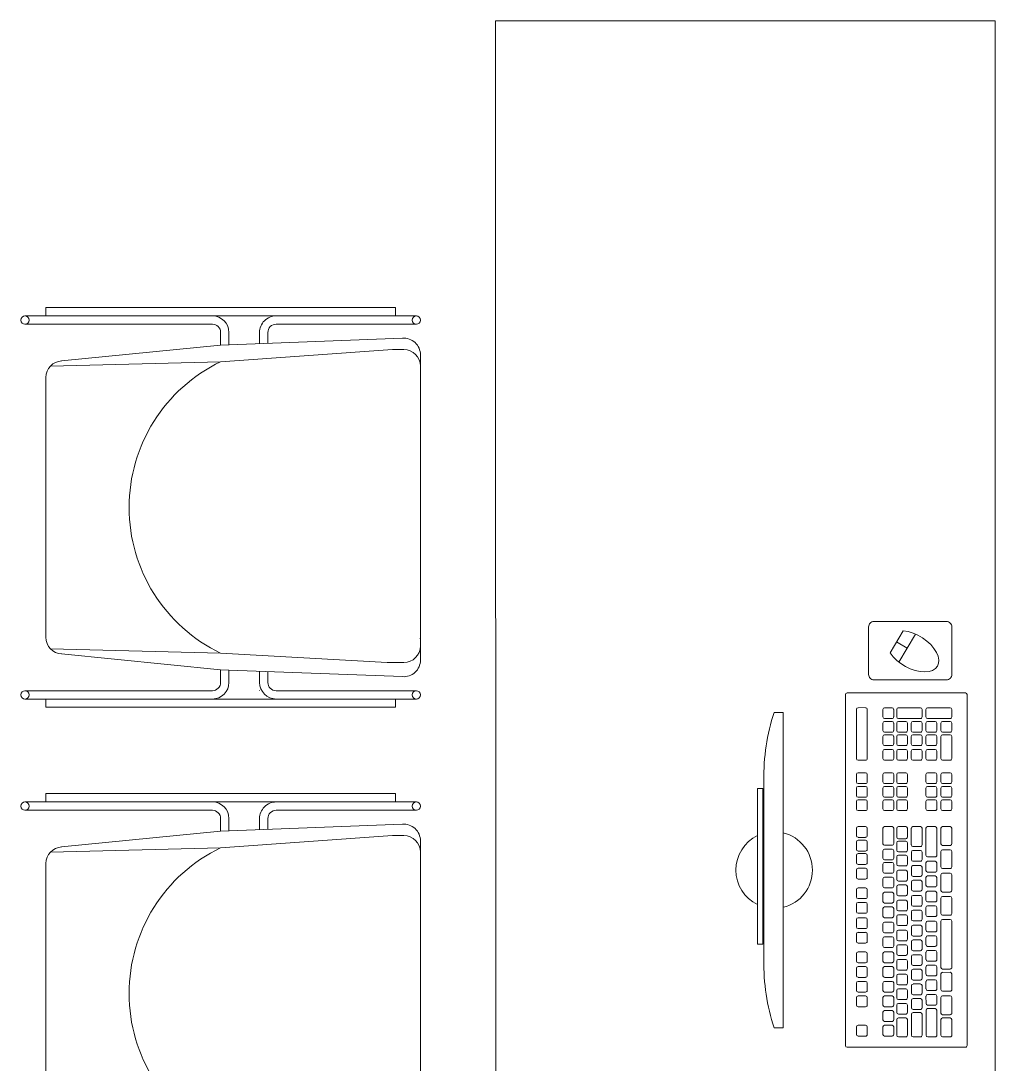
# Model space of a CAD drawing. Header units: metres. Extents: x 319894 to 3389272, y 120 to 6136017.
# Drawn here: x 321320.592 to 321321.762, y 3068027.5 to 3068028.753 of the extents above; entities that cross this region are included whole.
import ezdxf

# ---------------------------------------------------------------- set-up
doc = ezdxf.new("R2010")
doc.units = ezdxf.units.M
doc.header["$MEASUREMENT"] = 0
doc.layers.add('Fixtures', color=31, linetype='Continuous', lineweight=20)

# ---------------------------------------------------------------- blocks, each defined once
blk = doc.blocks.new('MC-17')
for p, q in [((-0.228, 0.5861), (-0.228, 0.593)), ((-0.218, 0.5861), (-0.218, 0.593)), ((-0.173, 0.5978), (-0.1812, 0.5978)), ((-0.173, 0.5978), (-0.1552, 0.5978)), ((-0.1642, 0.5978), (0.1716, 0.5978)), ((-0.1552, 0.5978), (-0.1552, 0.597)), ((0.177, 0.5978), (0.1664, 0.5978)), ((0.177, 0.5978), (0.1853, 0.5978)), ((0.222, 0.5858), (0.222, 0.5931)), ((0.232, 0.5858), (0.232, 0.5931)), ((-0.228, 0.5861), (-0.228, 0.5864)), ((-0.228, 0.5678), (-0.228, 0.5864)), ((-0.228, 0.4245), (-0.228, 0.5861)), ((-0.218, 0.5861), (-0.218, 0.5864)), ((-0.218, 0.4245), (-0.218, 0.5864)), ((-0.218, 0.5864), (-0.218, 0.4245)), ((-0.1842, 0.568), (-0.1842, 0.5778)), ((0.1916, 0.5644), (0.1916, 0.5778)), ((0.222, 0.4245), (0.222, 0.5858)), ((0.232, 0.4245), (0.232, 0.5858)), ((-0.238, 0.5678), (-0.228, 0.5678)), ((-0.238, 0.5678), (-0.228, 0.5678)), ((-0.238, 0.5678), (-0.228, 0.5678)), ((-0.238, 0.5678), (-0.228, 0.5678)), ((-0.238, 0.5678), (-0.228, 0.5678)), ((-0.238, 0.1478), (-0.238, 0.5678)), ((-0.238, 0.5678), (-0.238, 0.1478)), ((-0.228, 0.5678), (-0.228, 0.5378)), ((-0.1933, 0.3678), (-0.2011, 0.5761)), ((-0.1842, 0.568), (-0.1842, 0.5577)), ((0.1916, 0.5644), (0.177, 0.3578)), ((0.197, 0.3578), (0.2052, 0.5761)), ((0.232, 0.5678), (0.242, 0.5678)), ((0.242, 0.1478), (0.242, 0.5678)), ((-0.1842, 0.5577), (-0.173, 0.3578)), ((0.232, 0.3451), (0.232, 0.4421)), ((-0.228, 0.3478), (-0.228, 0.4245)), ((-0.1951, 0.4145), (-0.208, 0.4145)), ((0.1992, 0.4145), (0.212, 0.4145)), ((-0.2178, 0.4045), (-0.218, 0.4045)), ((-0.1947, 0.4045), (-0.208, 0.4045)), ((0.1988, 0.4045), (0.212, 0.4045)), ((0.232, 0.3678), (0.232, 0.4045)), ((-0.1933, 0.3678), (-0.208, 0.3678)), ((-0.1933, 0.3678), (-0.193, 0.3578)), ((0.212, 0.3678), (0.1974, 0.3678)), ((0.232, 0.3678), (0.232, 0.3451)), ((0.232, 0.3578), (0.232, 0.3678)), ((-0.208, 0.3578), (-0.193, 0.3578)), ((-0.208, 0.3578), (-0.193, 0.3578)), ((-0.1739, 0.1668), (-0.193, 0.3578)), ((-0.173, 0.3578), (-0.173, 0.3578)), ((-0.1677, 0.1533), (-0.173, 0.3578)), ((0.177, 0.3578), (0.1718, 0.1533)), ((0.178, 0.1668), (0.197, 0.3578)), ((0.212, 0.3578), (0.197, 0.3578)), ((0.197, 0.3578), (0.212, 0.3578)), ((0.232, 0.3578), (0.232, 0.3363)), ((-0.228, 0.3478), (-0.228, 0.1301)), ((-0.218, 0.3478), (-0.218, 0.1301)), ((-0.218, 0.1295), (-0.218, 0.3478)), ((0.222, 0.3478), (0.222, 0.3308)), ((0.222, 0.1478), (0.222, 0.3478)), ((0.232, 0.1304), (0.232, 0.3478)), ((0.222, 0.3308), (0.222, 0.1478)), ((0.232, 0.3363), (0.232, 0.1226)), ((-0.228, 0.1478), (-0.228, 0.1778)), ((-0.1739, 0.1668), (-0.1739, 0.1668)), ((-0.238, 0.1478), (-0.228, 0.1478)), ((-0.238, 0.1478), (-0.228, 0.1478)), ((-0.238, 0.1478), (-0.228, 0.1478)), ((-0.238, 0.1478), (-0.228, 0.1478)), ((-0.238, 0.1478), (-0.228, 0.1478)), ((-0.228, 0.1478), (-0.228, 0.1301)), ((-0.1539, 0.1478), (0.158, 0.1478)), ((0.222, 0.1478), (0.222, 0.1304)), ((0.232, 0.1478), (0.242, 0.1478)), ((-0.228, 0.1311), (-0.228, 0.1227)), ((-0.228, 0.1311), (-0.228, 0.1301)), ((-0.218, 0.1301), (-0.218, 0.1332)), ((-0.218, 0.1295), (-0.218, 0.1267)), ((-0.218, 0.1267), (-0.218, 0.1227)), ((0.222, 0.1304), (0.222, 0.1226)), ((0.232, 0.1304), (0.232, 0.1226))]:
    blk.add_line(p, q)
for centre in [(-0.223, 0.5928), (0.227, 0.5928), (-0.223, 0.1228), (0.227, 0.1228)]:
    blk.add_circle(centre, 0.005)
for centre, radius, start, end in [((-0.1812, 0.5778), 0.02, 90, 184.7637), ((-0.1642, 0.5778), 0.02, 90, 180), ((0.1716, 0.5778), 0.02, 0, 90), ((0.1853, 0.5778), 0.02, 355.2364, 90), ((-0.208, 0.4245), 0.02, 180, 270), ((-0.208, 0.4245), 0.01, 180, 270), ((0.212, 0.4245), 0.01, 270, 0), ((0.212, 0.4245), 0.02, 270, 0), ((-0.208, 0.3478), 0.02, 90, 180), ((0.212, 0.3478), 0.02, 0, 90), ((-0.208, 0.3478), 0.01, 90, 180), ((-0.208, 0.3478), 0.01, 90, 180), ((0.002, 0.442), 0.1942, 205.6954, 334.3046), ((0.212, 0.3478), 0.01, 0, 90), ((-0.1539, 0.1678), 0.02, 182.7263, 270), ((0.158, 0.1678), 0.02, 270, 357.2737)]:
    blk.add_arc(centre, radius, start, end)
blk = doc.blocks.new('new block$1$O-26')
at = {"color": 0}
for p, q in [((-0.0788, 0), (0.0633, 0)), ((-0.0808, -0.4234), (-0.0808, -0.002)), ((-0.0605, -0.0124), (-0.0515, -0.0124)), ((-0.0425, -0.0124), (-0.0335, -0.0124)), ((-0.0248, -0.0124), (-0.0159, -0.0124)), ((-0.0072, -0.0124), (0.0017, -0.0124)), ((0.0653, -0.4234), (0.0653, -0.002)), ((-0.0625, -0.0331), (-0.0625, -0.0144)), ((-0.0495, -0.0144), (-0.0495, -0.0331)), ((-0.0445, -0.0444), (-0.0445, -0.0144)), ((-0.0315, -0.0444), (-0.0315, -0.0144)), ((-0.0268, -0.0395), (-0.0268, -0.0144)), ((-0.0139, -0.0144), (-0.0139, -0.0395)), ((-0.0092, -0.0331), (-0.0092, -0.0144)), ((0.0037, -0.0144), (0.0037, -0.0331)), ((0.0073, -0.0243), (0.0073, -0.0153)), ((0.0183, -0.0133), (0.0093, -0.0133)), ((0.0203, -0.0153), (0.0203, -0.0243)), ((0.0391, -0.0243), (0.0391, -0.0153)), ((0.0411, -0.0133), (0.05, -0.0133)), ((0.052, -0.0153), (0.052, -0.0243)), ((0.1401, -0.0232), (0.1401, -0.4021)), ((0.1509, -0.0232), (0.1401, -0.0232)), ((-0.0515, -0.0351), (-0.0605, -0.0351)), ((0.0017, -0.0351), (-0.0072, -0.0351)), ((0.0073, -0.0419), (0.0073, -0.0329)), ((0.0183, -0.0263), (0.0093, -0.0263)), ((0.0093, -0.0309), (0.0183, -0.0309)), ((0.0203, -0.0329), (0.0203, -0.0419)), ((0.05, -0.0263), (0.0411, -0.0263)), ((-0.0625, -0.0597), (-0.0625, -0.041)), ((-0.0605, -0.039), (-0.0515, -0.039)), ((-0.0495, -0.041), (-0.0495, -0.0597)), ((-0.0335, -0.0464), (-0.0425, -0.0464)), ((-0.0268, -0.0563), (-0.0268, -0.0473)), ((-0.0159, -0.0415), (-0.0248, -0.0415)), ((-0.0248, -0.0453), (-0.0159, -0.0453)), ((-0.0139, -0.0473), (-0.0139, -0.0563)), ((-0.0092, -0.0506), (-0.0092, -0.0417)), ((-0.0072, -0.0397), (0.0017, -0.0397)), ((0.0037, -0.0417), (0.0037, -0.0506)), ((0.0183, -0.0439), (0.0093, -0.0439)), ((0.0093, -0.0486), (0.0183, -0.0486)), ((0.0411, -0.0486), (0.05, -0.0486)), ((-0.0515, -0.0617), (-0.0605, -0.0617)), ((-0.0445, -0.0614), (-0.0445, -0.0525)), ((-0.0425, -0.0505), (-0.0335, -0.0505)), ((-0.0315, -0.0525), (-0.0315, -0.0614)), ((-0.0159, -0.0583), (-0.0248, -0.0583)), ((-0.0092, -0.0682), (-0.0092, -0.0592)), ((0.0017, -0.0526), (-0.0072, -0.0526)), ((-0.0072, -0.0572), (0.0017, -0.0572)), ((0.0037, -0.0592), (0.0037, -0.0682)), ((0.0073, -0.0596), (0.0073, -0.0506)), ((0.0183, -0.0616), (0.0093, -0.0616)), ((0.0203, -0.0506), (0.0203, -0.0596)), ((0.0391, -0.0596), (0.0391, -0.0506)), ((0.05, -0.0616), (0.0411, -0.0616)), ((0.052, -0.0506), (0.052, -0.0596)), ((-0.0625, -0.088), (-0.0625, -0.0692)), ((-0.0605, -0.0672), (-0.0515, -0.0672)), ((-0.0495, -0.0692), (-0.0495, -0.088)), ((-0.0445, -0.079), (-0.0445, -0.07)), ((-0.0335, -0.0634), (-0.0425, -0.0634)), ((-0.0425, -0.068), (-0.0335, -0.068)), ((-0.0315, -0.07), (-0.0315, -0.079)), ((-0.0268, -0.0739), (-0.0268, -0.0649)), ((-0.0248, -0.0629), (-0.0159, -0.0629)), ((-0.0139, -0.0649), (-0.0139, -0.0739)), ((0.0017, -0.0702), (-0.0072, -0.0702)), ((-0.0072, -0.0749), (0.0017, -0.0749)), ((0.0073, -0.0771), (0.0073, -0.0682)), ((0.0093, -0.0662), (0.0183, -0.0662)), ((0.0203, -0.0682), (0.0203, -0.0771)), ((0.0391, -0.0771), (0.0391, -0.0682)), ((0.0411, -0.0662), (0.05, -0.0662)), ((0.052, -0.0682), (0.052, -0.0771)), ((-0.0335, -0.081), (-0.0425, -0.081)), ((-0.0425, -0.0857), (-0.0335, -0.0857)), ((-0.0268, -0.0916), (-0.0268, -0.0826)), ((-0.0159, -0.0759), (-0.0248, -0.0759)), ((-0.0248, -0.0806), (-0.0159, -0.0806)), ((-0.0139, -0.0826), (-0.0139, -0.0916)), ((-0.0092, -0.0859), (-0.0092, -0.0769)), ((0.0037, -0.0769), (0.0037, -0.0859)), ((0.0073, -0.0948), (0.0073, -0.0859)), ((0.0183, -0.0791), (0.0093, -0.0791)), ((0.0093, -0.0839), (0.0183, -0.0839)), ((0.0203, -0.0859), (0.0203, -0.0948)), ((0.0391, -0.0948), (0.0391, -0.0859)), ((0.05, -0.0791), (0.0411, -0.0791)), ((0.0411, -0.0839), (0.05, -0.0839)), ((0.052, -0.0859), (0.052, -0.0948)), ((-0.0625, -0.1514), (-0.0625, -0.0958)), ((-0.0515, -0.0899), (-0.0605, -0.0899)), ((-0.0605, -0.0938), (-0.0515, -0.0938)), ((-0.0495, -0.0958), (-0.0495, -0.1514)), ((-0.0445, -0.0967), (-0.0445, -0.0877)), ((-0.0335, -0.0987), (-0.0425, -0.0987)), ((-0.0315, -0.0877), (-0.0315, -0.0967)), ((-0.0268, -0.1091), (-0.0268, -0.1002)), ((-0.0159, -0.0936), (-0.0248, -0.0936)), ((-0.0248, -0.0982), (-0.0159, -0.0982)), ((-0.0139, -0.1002), (-0.0139, -0.1091)), ((-0.0092, -0.1034), (-0.0092, -0.0945)), ((0.0017, -0.0879), (-0.0072, -0.0879)), ((-0.0072, -0.0925), (0.0017, -0.0925)), ((0.0037, -0.0945), (0.0037, -0.1034)), ((0.0183, -0.0968), (0.0093, -0.0968)), ((0.05, -0.0968), (0.0411, -0.0968)), ((-0.0445, -0.1143), (-0.0445, -0.1053)), ((-0.0425, -0.1033), (-0.0335, -0.1033)), ((-0.0315, -0.1053), (-0.0315, -0.1143)), ((-0.0159, -0.1111), (-0.0248, -0.1111)), ((-0.0092, -0.1211), (-0.0092, -0.1122)), ((0.0017, -0.1054), (-0.0072, -0.1054)), ((-0.0072, -0.1102), (0.0017, -0.1102)), ((0.0037, -0.1122), (0.0037, -0.1211)), ((0.0073, -0.1124), (0.0073, -0.1034)), ((0.0093, -0.1014), (0.0183, -0.1014)), ((0.0203, -0.1034), (0.0203, -0.1124)), ((0.0391, -0.1124), (0.0391, -0.1034)), ((0.0411, -0.1014), (0.05, -0.1014)), ((0.052, -0.1034), (0.052, -0.1124)), ((0.1634, -0.3307), (0.1634, -0.1049)), ((-0.0445, -0.1319), (-0.0445, -0.123)), ((-0.0335, -0.1162), (-0.0425, -0.1162)), ((-0.0425, -0.121), (-0.0335, -0.121)), ((-0.0315, -0.123), (-0.0315, -0.1319)), ((-0.0268, -0.1268), (-0.0268, -0.1179)), ((-0.0248, -0.1159), (-0.0159, -0.1159)), ((-0.0139, -0.1179), (-0.0139, -0.1268)), ((0.0017, -0.1231), (-0.0072, -0.1231)), ((0.0073, -0.1307), (0.0073, -0.1217)), ((0.0183, -0.1144), (0.0093, -0.1144)), ((0.0093, -0.1197), (0.0183, -0.1197)), ((0.0203, -0.1217), (0.0203, -0.1307)), ((0.05, -0.1144), (0.0411, -0.1144)), ((0.0411, -0.125), (0.05, -0.125)), ((-0.0335, -0.1339), (-0.0425, -0.1339)), ((-0.0268, -0.1444), (-0.0268, -0.1354)), ((-0.0159, -0.1288), (-0.0248, -0.1288)), ((-0.0248, -0.1334), (-0.0159, -0.1334)), ((-0.0139, -0.1354), (-0.0139, -0.1444)), ((-0.0092, -0.1387), (-0.0092, -0.1297)), ((-0.0072, -0.1277), (0.0017, -0.1277)), ((0.0037, -0.1297), (0.0037, -0.1387)), ((0.0183, -0.1326), (0.0093, -0.1326)), ((0.0093, -0.1372), (0.0183, -0.1372)), ((0.0391, -0.136), (0.0391, -0.127)), ((0.052, -0.127), (0.052, -0.136)), ((-0.0445, -0.1495), (-0.0445, -0.1405)), ((-0.0425, -0.1385), (-0.0335, -0.1385)), ((-0.0315, -0.1405), (-0.0315, -0.1495)), ((-0.0159, -0.1464), (-0.0248, -0.1464)), ((-0.0092, -0.157), (-0.0092, -0.148)), ((0.0017, -0.1407), (-0.0072, -0.1407)), ((-0.0072, -0.146), (0.0017, -0.146)), ((0.0037, -0.148), (0.0037, -0.157)), ((0.0073, -0.1482), (0.0073, -0.1392)), ((0.0183, -0.1502), (0.0093, -0.1502)), ((0.0203, -0.1392), (0.0203, -0.1482)), ((0.0391, -0.1535), (0.0391, -0.1445)), ((0.05, -0.1379), (0.0411, -0.1379)), ((0.0411, -0.1426), (0.05, -0.1426)), ((0.052, -0.1445), (0.052, -0.1535)), ((-0.0625, -0.1791), (-0.0625, -0.1604)), ((-0.0515, -0.1534), (-0.0605, -0.1534)), ((-0.0605, -0.1584), (-0.0515, -0.1584)), ((-0.0495, -0.1604), (-0.0495, -0.1791)), ((-0.0445, -0.1678), (-0.0445, -0.1588)), ((-0.0335, -0.1515), (-0.0425, -0.1515)), ((-0.0425, -0.1568), (-0.0335, -0.1568)), ((-0.0315, -0.1588), (-0.0315, -0.1678)), ((-0.0268, -0.1627), (-0.0268, -0.1537)), ((-0.0248, -0.1517), (-0.0159, -0.1517)), ((-0.0139, -0.1537), (-0.0139, -0.1627)), ((0.0017, -0.159), (-0.0072, -0.159)), ((0.0073, -0.1665), (0.0073, -0.1575)), ((0.0093, -0.1555), (0.0183, -0.1555)), ((0.0203, -0.1575), (0.0203, -0.1665)), ((0.0391, -0.1718), (0.0391, -0.1628)), ((0.05, -0.1555), (0.0411, -0.1555)), ((0.0411, -0.1608), (0.05, -0.1608)), ((0.052, -0.1628), (0.052, -0.1718)), ((-0.0335, -0.1698), (-0.0425, -0.1698)), ((-0.0425, -0.1744), (-0.0335, -0.1744)), ((-0.0268, -0.1802), (-0.0268, -0.1712)), ((-0.0159, -0.1647), (-0.0248, -0.1647)), ((-0.0248, -0.1693), (-0.0159, -0.1693)), ((-0.0139, -0.1712), (-0.0139, -0.1802)), ((-0.0092, -0.1745), (-0.0092, -0.1656)), ((-0.0072, -0.1636), (0.0017, -0.1636)), ((0.0037, -0.1656), (0.0037, -0.1745)), ((0.0073, -0.184), (0.0073, -0.1751)), ((0.0183, -0.1685), (0.0093, -0.1685)), ((0.0093, -0.1731), (0.0183, -0.1731)), ((0.0203, -0.1751), (0.0203, -0.184)), ((0.05, -0.1738), (0.0411, -0.1738)), ((-0.0515, -0.1811), (-0.0605, -0.1811)), ((-0.0605, -0.1863), (-0.0515, -0.1863)), ((-0.0445, -0.1853), (-0.0445, -0.1764)), ((-0.0335, -0.1873), (-0.0425, -0.1873)), ((-0.0315, -0.1764), (-0.0315, -0.1853)), ((-0.0159, -0.1822), (-0.0248, -0.1822)), ((-0.0248, -0.1875), (-0.0159, -0.1875)), ((-0.0092, -0.1928), (-0.0092, -0.1838)), ((0.0017, -0.1765), (-0.0072, -0.1765)), ((-0.0072, -0.1818), (0.0017, -0.1818)), ((0.0037, -0.1838), (0.0037, -0.1928)), ((0.0183, -0.186), (0.0093, -0.186)), ((0.0391, -0.1893), (0.0391, -0.1804)), ((0.0411, -0.1784), (0.05, -0.1784)), ((0.052, -0.1804), (0.052, -0.1893)), ((-0.0625, -0.207), (-0.0625, -0.1883)), ((-0.0495, -0.1883), (-0.0495, -0.207)), ((-0.0445, -0.2036), (-0.0445, -0.1946)), ((-0.0425, -0.1926), (-0.0335, -0.1926)), ((-0.0315, -0.1946), (-0.0315, -0.2036)), ((-0.0268, -0.1985), (-0.0268, -0.1895)), ((-0.0139, -0.1895), (-0.0139, -0.1985)), ((0.0017, -0.1948), (-0.0072, -0.1948)), ((-0.0072, -0.1994), (0.0017, -0.1994)), ((0.0073, -0.2023), (0.0073, -0.1933)), ((0.0093, -0.1913), (0.0183, -0.1913)), ((0.0203, -0.1933), (0.0203, -0.2023)), ((0.05, -0.1913), (0.0411, -0.1913)), ((-0.0515, -0.209), (-0.0605, -0.209)), ((-0.0445, -0.2212), (-0.0445, -0.2122)), ((-0.0335, -0.2056), (-0.0425, -0.2056)), ((-0.0425, -0.2102), (-0.0335, -0.2102)), ((-0.0315, -0.2122), (-0.0315, -0.2212)), ((-0.0268, -0.216), (-0.0268, -0.2071)), ((-0.0159, -0.2005), (-0.0248, -0.2005)), ((-0.0248, -0.2051), (-0.0159, -0.2051)), ((-0.0139, -0.2071), (-0.0139, -0.216)), ((-0.0092, -0.2104), (-0.0092, -0.2014)), ((0.0017, -0.2124), (-0.0072, -0.2124)), ((0.0037, -0.2014), (0.0037, -0.2104)), ((0.0073, -0.2199), (0.0073, -0.2109)), ((0.0183, -0.2043), (0.0093, -0.2043)), ((0.0093, -0.2089), (0.0183, -0.2089)), ((0.0203, -0.2109), (0.0203, -0.2199)), ((0.0391, -0.2129), (0.0391, -0.2039)), ((0.0411, -0.2019), (0.05, -0.2019)), ((0.052, -0.2039), (0.052, -0.2129)), ((-0.0625, -0.2351), (-0.0625, -0.2164)), ((-0.0605, -0.2144), (-0.0515, -0.2144)), ((-0.0495, -0.2164), (-0.0495, -0.2351)), ((-0.0335, -0.2232), (-0.0425, -0.2232)), ((-0.0268, -0.2343), (-0.0268, -0.2253)), ((-0.0159, -0.218), (-0.0248, -0.218)), ((-0.0248, -0.2233), (-0.0159, -0.2233)), ((-0.0139, -0.2253), (-0.0139, -0.2343)), ((-0.0092, -0.2286), (-0.0092, -0.2197)), ((-0.0072, -0.2177), (0.0017, -0.2177)), ((0.0037, -0.2197), (0.0037, -0.2286)), ((0.0183, -0.2219), (0.0093, -0.2219)), ((0.0093, -0.2249), (0.0183, -0.2249)), ((0.0391, -0.2305), (0.0391, -0.2215)), ((0.05, -0.2149), (0.0411, -0.2149)), ((0.0411, -0.2195), (0.05, -0.2195)), ((0.052, -0.2215), (0.052, -0.2305)), ((-0.0515, -0.2371), (-0.0605, -0.2371)), ((-0.0445, -0.2629), (-0.0445, -0.2305)), ((-0.0425, -0.2285), (-0.0335, -0.2285)), ((-0.0315, -0.2305), (-0.0315, -0.2629)), ((-0.0159, -0.2363), (-0.0248, -0.2363)), ((-0.0092, -0.2454), (-0.0092, -0.2364)), ((0.0017, -0.2306), (-0.0072, -0.2306)), ((-0.0072, -0.2344), (0.0017, -0.2344)), ((0.0037, -0.2364), (0.0037, -0.2454)), ((0.0073, -0.2359), (0.0073, -0.2269)), ((0.0183, -0.2379), (0.0093, -0.2379)), ((0.0203, -0.2269), (0.0203, -0.2359)), ((0.0391, -0.2465), (0.0391, -0.2375)), ((0.05, -0.2325), (0.0411, -0.2325)), ((0.0411, -0.2355), (0.05, -0.2355)), ((0.052, -0.2375), (0.052, -0.2465)), ((-0.0625, -0.2629), (-0.0625, -0.2442)), ((-0.0605, -0.2422), (-0.0515, -0.2422)), ((-0.0495, -0.2442), (-0.0495, -0.2629)), ((-0.0268, -0.2629), (-0.0268, -0.2429)), ((-0.0248, -0.2409), (-0.0159, -0.2409)), ((-0.0139, -0.2429), (-0.0139, -0.2629)), ((0.0017, -0.2474), (-0.0072, -0.2474)), ((-0.0072, -0.2503), (0.0017, -0.2503)), ((0.0073, -0.2629), (0.0073, -0.2444)), ((0.0093, -0.2424), (0.0183, -0.2424)), ((0.0203, -0.2444), (0.0203, -0.2629)), ((0.05, -0.2485), (0.0411, -0.2485)), ((-0.0092, -0.2629), (-0.0092, -0.2523)), ((0.0037, -0.2523), (0.0037, -0.2629)), ((0.0391, -0.2629), (0.0391, -0.254)), ((0.0411, -0.252), (0.05, -0.252)), ((0.052, -0.254), (0.052, -0.2629)), ((-0.0515, -0.2649), (-0.0605, -0.2649)), ((-0.0335, -0.2649), (-0.0425, -0.2649)), ((-0.0159, -0.2649), (-0.0248, -0.2649)), ((0.0017, -0.2649), (-0.0072, -0.2649)), ((0.0183, -0.2649), (0.0093, -0.2649)), ((0.05, -0.2649), (0.0411, -0.2649)), ((-0.0625, -0.2952), (-0.0625, -0.2862)), ((-0.0605, -0.2842), (-0.0515, -0.2842)), ((-0.0495, -0.2862), (-0.0495, -0.2952)), ((-0.0445, -0.2952), (-0.0445, -0.2862)), ((-0.0425, -0.2842), (-0.0335, -0.2842)), ((-0.0315, -0.2862), (-0.0315, -0.2952)), ((-0.0092, -0.2952), (-0.0092, -0.2862)), ((-0.0072, -0.2842), (0.0017, -0.2842)), ((0.0037, -0.2862), (0.0037, -0.2952)), ((0.0073, -0.2952), (0.0073, -0.2862)), ((0.0093, -0.2842), (0.0183, -0.2842)), ((0.0203, -0.2862), (0.0203, -0.2952)), ((0.0391, -0.2952), (0.0391, -0.2862)), ((0.0411, -0.2842), (0.05, -0.2842)), ((0.052, -0.2862), (0.052, -0.2952)), ((-0.0515, -0.2972), (-0.0605, -0.2972)), ((-0.0605, -0.3002), (-0.0515, -0.3002)), ((-0.0335, -0.2972), (-0.0425, -0.2972)), ((-0.0425, -0.3002), (-0.0335, -0.3002)), ((0.0017, -0.2972), (-0.0072, -0.2972)), ((-0.0072, -0.3002), (0.0017, -0.3002)), ((0.0183, -0.2972), (0.0093, -0.2972)), ((0.0093, -0.3002), (0.0183, -0.3002)), ((0.05, -0.2972), (0.0411, -0.2972)), ((0.0411, -0.3002), (0.05, -0.3002)), ((-0.0625, -0.3112), (-0.0625, -0.3022)), ((-0.0515, -0.3131), (-0.0605, -0.3131)), ((-0.0495, -0.3022), (-0.0495, -0.3112)), ((-0.0445, -0.3112), (-0.0445, -0.3022)), ((-0.0335, -0.3131), (-0.0425, -0.3131)), ((-0.0315, -0.3022), (-0.0315, -0.3112)), ((-0.0092, -0.3112), (-0.0092, -0.3022)), ((0.0017, -0.3131), (-0.0072, -0.3131)), ((0.0037, -0.3022), (0.0037, -0.3112)), ((0.0073, -0.3112), (0.0073, -0.3022)), ((0.0183, -0.3131), (0.0093, -0.3131)), ((0.0203, -0.3022), (0.0203, -0.3112)), ((0.0391, -0.3112), (0.0391, -0.3022)), ((0.05, -0.3131), (0.0411, -0.3131)), ((0.052, -0.3022), (0.052, -0.3112)), ((-0.0625, -0.3276), (-0.0625, -0.3186)), ((-0.0605, -0.3166), (-0.0515, -0.3166)), ((-0.0495, -0.3186), (-0.0495, -0.3276)), ((-0.0445, -0.3276), (-0.0445, -0.3186)), ((-0.0425, -0.3166), (-0.0335, -0.3166)), ((-0.0315, -0.3186), (-0.0315, -0.3276)), ((-0.0092, -0.3276), (-0.0092, -0.3186)), ((-0.0072, -0.3166), (0.0017, -0.3166)), ((0.0037, -0.3186), (0.0037, -0.3276)), ((0.0073, -0.3276), (0.0073, -0.3186)), ((0.0093, -0.3166), (0.0183, -0.3166)), ((0.0203, -0.3186), (0.0203, -0.3276)), ((0.0391, -0.3276), (0.0391, -0.3186)), ((0.0391, -0.3231), (0.0391, -0.3276)), ((0.0411, -0.3166), (0.05, -0.3166)), ((0.052, -0.3186), (0.052, -0.3276)), ((0.052, -0.3231), (0.052, -0.3276)), ((-0.0515, -0.3296), (-0.0605, -0.3296)), ((-0.0335, -0.3296), (-0.0425, -0.3296)), ((0.0017, -0.3296), (-0.0072, -0.3296)), ((0.0183, -0.3296), (0.0093, -0.3296)), ((0.05, -0.3296), (0.0411, -0.3296)), ((-0.0625, -0.3731), (-0.0625, -0.3466)), ((-0.0605, -0.3446), (-0.0515, -0.3446)), ((-0.0495, -0.3466), (-0.0495, -0.3731)), ((-0.0445, -0.3556), (-0.0445, -0.3466)), ((-0.0425, -0.3446), (-0.0335, -0.3446)), ((-0.0315, -0.3466), (-0.0315, -0.3556)), ((-0.0268, -0.3556), (-0.0268, -0.3466)), ((-0.0248, -0.3446), (-0.0159, -0.3446)), ((-0.0139, -0.3466), (-0.0139, -0.3556)), ((-0.0092, -0.3556), (-0.0092, -0.3466)), ((-0.0072, -0.3446), (0.0017, -0.3446)), ((0.0037, -0.3466), (0.0037, -0.3556)), ((0.0073, -0.3556), (0.0073, -0.3466)), ((0.0093, -0.3446), (0.0183, -0.3446)), ((0.0203, -0.3466), (0.0203, -0.3556)), ((0.0391, -0.4057), (0.0391, -0.3466)), ((0.0411, -0.3446), (0.05, -0.3446)), ((0.052, -0.3466), (0.052, -0.4057)), ((-0.0335, -0.3576), (-0.0425, -0.3576)), ((-0.0425, -0.3622), (-0.0335, -0.3622)), ((-0.0159, -0.3576), (-0.0248, -0.3576)), ((-0.0248, -0.3622), (-0.0159, -0.3622)), ((0.0017, -0.3576), (-0.0072, -0.3576)), ((-0.0072, -0.3622), (0.0017, -0.3622)), ((0.0183, -0.3576), (0.0093, -0.3576)), ((0.0093, -0.3622), (0.0183, -0.3622)), ((-0.0515, -0.3751), (-0.0605, -0.3751)), ((-0.0445, -0.3731), (-0.0445, -0.3641)), ((-0.0335, -0.3751), (-0.0425, -0.3751)), ((-0.0315, -0.3641), (-0.0315, -0.3731)), ((-0.0268, -0.3731), (-0.0268, -0.3641)), ((-0.0159, -0.3751), (-0.0248, -0.3751)), ((-0.0139, -0.3641), (-0.0139, -0.3731)), ((-0.0092, -0.3731), (-0.0092, -0.3641)), ((0.0017, -0.3751), (-0.0072, -0.3751)), ((0.0037, -0.3641), (0.0037, -0.3731)), ((0.0073, -0.3731), (0.0073, -0.3641)), ((0.0183, -0.3751), (0.0093, -0.3751)), ((0.0203, -0.3641), (0.0203, -0.3731)), ((-0.0625, -0.3891), (-0.0625, -0.3801)), ((-0.0605, -0.3781), (-0.0515, -0.3781)), ((-0.0495, -0.3801), (-0.0495, -0.3891)), ((-0.0445, -0.3891), (-0.0445, -0.3801)), ((-0.0425, -0.3781), (-0.0335, -0.3781)), ((-0.0315, -0.3801), (-0.0315, -0.3891)), ((-0.0268, -0.3891), (-0.0268, -0.3801)), ((-0.0248, -0.3781), (-0.0159, -0.3781)), ((-0.0139, -0.3801), (-0.0139, -0.3891)), ((-0.0092, -0.3891), (-0.0092, -0.3801)), ((-0.0072, -0.3781), (0.0017, -0.3781)), ((0.0037, -0.3801), (0.0037, -0.3891)), ((0.0073, -0.3891), (0.0073, -0.3801)), ((0.0093, -0.3781), (0.0183, -0.3781)), ((0.0203, -0.3801), (0.0203, -0.3891)), ((-0.0625, -0.4056), (-0.0625, -0.3966)), ((-0.0515, -0.3911), (-0.0605, -0.3911)), ((-0.0605, -0.3946), (-0.0335, -0.3946)), ((-0.0335, -0.3911), (-0.0425, -0.3911)), ((-0.0315, -0.3966), (-0.0315, -0.4056)), ((-0.0268, -0.4056), (-0.0268, -0.3966)), ((-0.0159, -0.3911), (-0.0248, -0.3911)), ((-0.0248, -0.3946), (0.0017, -0.3946)), ((0.0017, -0.3911), (-0.0072, -0.3911)), ((0.0037, -0.3966), (0.0037, -0.4056)), ((0.0073, -0.4056), (0.0073, -0.3966)), ((0.0183, -0.3911), (0.0093, -0.3911)), ((0.0093, -0.3946), (0.0183, -0.3946)), ((0.0203, -0.3966), (0.0203, -0.4056)), ((-0.0335, -0.4076), (-0.0605, -0.4076)), ((0.0017, -0.4076), (-0.0248, -0.4076)), ((0.0183, -0.4076), (0.0093, -0.4076)), ((0.05, -0.4077), (0.0411, -0.4077)), ((0.1401, -0.4021), (0.1509, -0.4021)), ((-0.0788, -0.4254), (0.0633, -0.4254)), ((-0.0191, -0.4959), (0.001, -0.4625)), ((-0.0041, -0.5), (0.0117, -0.4737)), ((-0.009, -0.4792), (0.0038, -0.4869))]:
    blk.add_line(p, q, dxfattribs=at)
for points in [[(0.1401, -0.0232), (0.1401, -0.4021), (0.1401, -0.4021), (0.1401, -0.0232)], [(0.1646, -0.1238), (0.1646, -0.3105), (0.1709, -0.3105), (0.1709, -0.1238)]]:
    blk.add_lwpolyline(points, close=True, dxfattribs=at)
blk.add_lwpolyline([(0.031, -0.5111), (-0.0563, -0.5111, -0.414214), (-0.0626, -0.5048), (-0.0626, -0.4475, -0.414214), (-0.0563, -0.4411), (0.031, -0.4411, -0.414214), (0.0374, -0.4475), (0.0374, -0.5048, -0.414214)], format="xyb", close=True, dxfattribs=at)
for centre, radius, start, end in [((-0.0788, -0.002), 0.00199, 90, 180), ((0.0633, -0.002), 0.00199, 0, 90), ((-0.0605, -0.0144), 0.00199, 90, 180), ((-0.0515, -0.0144), 0.00199, 0, 90), ((-0.0515, -0.0144), 0.00199, 0, 90), ((-0.0425, -0.0144), 0.00199, 90, 180), ((-0.0335, -0.0144), 0.00199, 0, 90), ((-0.0335, -0.0144), 0.00199, 0, 90), ((-0.0248, -0.0144), 0.00199, 90, 180), ((-0.0159, -0.0144), 0.00199, 0, 90), ((-0.0159, -0.0144), 0.00199, 0, 90), ((-0.0072, -0.0144), 0.00199, 90, 180), ((0.0017, -0.0144), 0.00199, 0, 90), ((0.0017, -0.0144), 0.00199, 0, 90), ((0.0093, -0.0153), 0.00199, 90, 180), ((0.0093, -0.0243), 0.00199, 180, 270), ((0.0183, -0.0153), 0.00199, 0, 90), ((0.0183, -0.0153), 0.00199, 0, 90), ((0.0183, -0.0243), 0.00199, 270, 0), ((0.0411, -0.0153), 0.00199, 90, 180), ((0.0411, -0.0243), 0.00199, 180, 270), ((0.05, -0.0153), 0.00199, 0, 90), ((0.05, -0.0153), 0.00199, 0, 90), ((0.05, -0.0243), 0.00199, 270, 0), ((-0.0944, -0.1023), 0.2578, 359.4272, 17.8668), ((-0.0605, -0.0331), 0.00199, 180, 270), ((-0.0515, -0.0331), 0.00199, 270, 0), ((-0.0072, -0.0331), 0.00199, 180, 270), ((0.0017, -0.0331), 0.00199, 270, 0), ((0.0093, -0.0329), 0.00199, 90, 180), ((0.0183, -0.0329), 0.00199, 0, 90), ((0.0183, -0.0329), 0.00199, 0, 90), ((-0.0605, -0.041), 0.00199, 90, 180), ((-0.0515, -0.041), 0.00199, 0, 90), ((-0.0515, -0.041), 0.00199, 0, 90), ((-0.0425, -0.0444), 0.00199, 180, 270), ((-0.0335, -0.0444), 0.00199, 270, 0), ((-0.0248, -0.0395), 0.00199, 180, 270), ((-0.0248, -0.0473), 0.00199, 90, 180), ((-0.0159, -0.0395), 0.00199, 270, 0), ((-0.0159, -0.0473), 0.00199, 0, 90), ((-0.0159, -0.0473), 0.00199, 0, 90), ((-0.0072, -0.0417), 0.00199, 90, 180), ((0.0017, -0.0417), 0.00199, 0, 90), ((0.0017, -0.0417), 0.00199, 0, 90), ((0.0093, -0.0419), 0.00199, 180, 270), ((0.0093, -0.0506), 0.00199, 90, 180), ((0.0183, -0.0419), 0.00199, 270, 0), ((0.0183, -0.0506), 0.00199, 0, 90), ((0.0183, -0.0506), 0.00199, 0, 90), ((0.0411, -0.0506), 0.00199, 90, 180), ((0.05, -0.0506), 0.00199, 0, 90), ((0.05, -0.0506), 0.00199, 0, 90), ((-0.0605, -0.0597), 0.00199, 180, 270), ((-0.0515, -0.0597), 0.00199, 270, 0), ((-0.0425, -0.0525), 0.00199, 90, 180), ((-0.0425, -0.0614), 0.00199, 180, 270), ((-0.0335, -0.0525), 0.00199, 0, 90), ((-0.0335, -0.0525), 0.00199, 0, 90), ((-0.0335, -0.0614), 0.00199, 270, 0), ((-0.0248, -0.0563), 0.00199, 180, 270), ((-0.0159, -0.0563), 0.00199, 270, 0), ((-0.0072, -0.0506), 0.00199, 180, 270), ((-0.0072, -0.0592), 0.00199, 90, 180), ((0.0017, -0.0506), 0.00199, 270, 0), ((0.0017, -0.0592), 0.00199, 0, 90), ((0.0017, -0.0592), 0.00199, 0, 90), ((0.0093, -0.0596), 0.00199, 180, 270), ((0.0183, -0.0596), 0.00199, 270, 0), ((0.0411, -0.0596), 0.00199, 180, 270), ((0.05, -0.0596), 0.00199, 270, 0), ((-0.0605, -0.0692), 0.00199, 90, 180), ((-0.0515, -0.0692), 0.00199, 0, 90), ((-0.0515, -0.0692), 0.00199, 0, 90), ((-0.0425, -0.07), 0.00199, 90, 180), ((-0.0335, -0.07), 0.00199, 0, 90), ((-0.0335, -0.07), 0.00199, 0, 90), ((-0.0248, -0.0649), 0.00199, 90, 180), ((-0.0248, -0.0739), 0.00199, 180, 270), ((-0.0159, -0.0649), 0.00199, 0, 90), ((-0.0159, -0.0649), 0.00199, 0, 90), ((-0.0159, -0.0739), 0.00199, 270, 0), ((-0.0072, -0.0682), 0.00199, 180, 270), ((-0.0072, -0.0769), 0.00199, 90, 180), ((0.0017, -0.0682), 0.00199, 270, 0), ((0.0017, -0.0769), 0.00199, 0, 90), ((0.0017, -0.0769), 0.00199, 0, 90), ((0.0093, -0.0682), 0.00199, 90, 180), ((0.0183, -0.0682), 0.00199, 0, 90), ((0.0183, -0.0682), 0.00199, 0, 90), ((0.0411, -0.0682), 0.00199, 90, 180), ((0.05, -0.0682), 0.00199, 0, 90), ((0.05, -0.0682), 0.00199, 0, 90), ((-0.0425, -0.079), 0.00199, 180, 270), ((-0.0425, -0.0877), 0.00199, 90, 180), ((-0.0335, -0.079), 0.00199, 270, 0), ((-0.0335, -0.0877), 0.00199, 0, 90), ((-0.0335, -0.0877), 0.00199, 0, 90), ((-0.0248, -0.0826), 0.00199, 90, 180), ((-0.0159, -0.0826), 0.00199, 0, 90), ((-0.0159, -0.0826), 0.00199, 0, 90), ((-0.0072, -0.0859), 0.00199, 180, 270), ((0.0017, -0.0859), 0.00199, 270, 0), ((0.0093, -0.0771), 0.00199, 180, 270), ((0.0093, -0.0859), 0.00199, 90, 180), ((0.0183, -0.0771), 0.00199, 270, 0), ((0.0183, -0.0859), 0.00199, 0, 90), ((0.0183, -0.0859), 0.00199, 0, 90), ((0.0411, -0.0771), 0.00199, 180, 270), ((0.0411, -0.0859), 0.00199, 90, 180), ((0.05, -0.0771), 0.00199, 270, 0), ((0.05, -0.0859), 0.00199, 0, 90), ((0.05, -0.0859), 0.00199, 0, 90), ((-0.0605, -0.088), 0.00199, 180, 270), ((-0.0605, -0.0958), 0.00199, 90, 180), ((-0.0515, -0.088), 0.00199, 270, 0), ((-0.0515, -0.0958), 0.00199, 0, 90), ((-0.0515, -0.0958), 0.00199, 0, 90), ((-0.0425, -0.0967), 0.00199, 180, 270), ((-0.0335, -0.0967), 0.00199, 270, 0), ((-0.0248, -0.0916), 0.00199, 180, 270), ((-0.0248, -0.1002), 0.00199, 90, 180), ((-0.0159, -0.0916), 0.00199, 270, 0), ((-0.0159, -0.1002), 0.00199, 0, 90), ((-0.0159, -0.1002), 0.00199, 0, 90), ((-0.0072, -0.0945), 0.00199, 90, 180), ((0.0017, -0.0945), 0.00199, 0, 90), ((0.0017, -0.0945), 0.00199, 0, 90), ((0.0093, -0.0948), 0.00199, 180, 270), ((0.0183, -0.0948), 0.00199, 270, 0), ((0.0411, -0.0948), 0.00199, 180, 270), ((0.05, -0.0948), 0.00199, 270, 0), ((-0.0425, -0.1053), 0.00199, 90, 180), ((-0.0335, -0.1053), 0.00199, 0, 90), ((-0.0335, -0.1053), 0.00199, 0, 90), ((-0.0248, -0.1091), 0.00199, 180, 270), ((-0.0159, -0.1091), 0.00199, 270, 0), ((-0.0072, -0.1034), 0.00199, 180, 270), ((-0.0072, -0.1122), 0.00199, 90, 180), ((0.0017, -0.1034), 0.00199, 270, 0), ((0.0017, -0.1122), 0.00199, 0, 90), ((0.0017, -0.1122), 0.00199, 0, 90), ((0.0093, -0.1034), 0.00199, 90, 180), ((0.0093, -0.1124), 0.00199, 180, 270), ((0.0183, -0.1034), 0.00199, 0, 90), ((0.0183, -0.1034), 0.00199, 0, 90), ((0.0183, -0.1124), 0.00199, 270, 0), ((0.0411, -0.1034), 0.00199, 90, 180), ((0.0411, -0.1124), 0.00199, 180, 270), ((0.05, -0.1034), 0.00199, 0, 90), ((0.05, -0.1034), 0.00199, 0, 90), ((0.05, -0.1124), 0.00199, 270, 0), ((-0.0425, -0.1143), 0.00199, 180, 270), ((-0.0425, -0.123), 0.00199, 90, 180), ((-0.0335, -0.1143), 0.00199, 270, 0), ((-0.0335, -0.123), 0.00199, 0, 90), ((-0.0335, -0.123), 0.00199, 0, 90), ((-0.0248, -0.1179), 0.00199, 90, 180), ((-0.0159, -0.1179), 0.00199, 0, 90), ((-0.0159, -0.1179), 0.00199, 0, 90), ((-0.0072, -0.1211), 0.00199, 180, 270), ((0.0017, -0.1211), 0.00199, 270, 0), ((0.0093, -0.1217), 0.00199, 90, 180), ((0.0183, -0.1217), 0.00199, 0, 90), ((0.0183, -0.1217), 0.00199, 0, 90), ((0.0411, -0.127), 0.00199, 90, 180), ((0.05, -0.127), 0.00199, 0, 90), ((0.05, -0.127), 0.00199, 0, 90), ((-0.0425, -0.1319), 0.00199, 180, 270), ((-0.0335, -0.1319), 0.00199, 270, 0), ((-0.0248, -0.1268), 0.00199, 180, 270), ((-0.0248, -0.1354), 0.00199, 90, 180), ((-0.0159, -0.1268), 0.00199, 270, 0), ((-0.0159, -0.1354), 0.00199, 0, 90), ((-0.0159, -0.1354), 0.00199, 0, 90), ((-0.0072, -0.1297), 0.00199, 90, 180), ((0.0017, -0.1297), 0.00199, 0, 90), ((0.0017, -0.1297), 0.00199, 0, 90), ((0.0093, -0.1307), 0.00199, 180, 270), ((0.0093, -0.1392), 0.00199, 90, 180), ((0.0183, -0.1307), 0.00199, 270, 0), ((0.0183, -0.1392), 0.00199, 0, 90), ((0.0183, -0.1392), 0.00199, 0, 90), ((0.0411, -0.136), 0.00199, 180, 270), ((0.05, -0.136), 0.00199, 270, 0), ((-0.0425, -0.1405), 0.00199, 90, 180), ((-0.0425, -0.1495), 0.00199, 180, 270), ((-0.0335, -0.1405), 0.00199, 0, 90), ((-0.0335, -0.1405), 0.00199, 0, 90), ((-0.0335, -0.1495), 0.00199, 270, 0), ((-0.0248, -0.1444), 0.00199, 180, 270), ((-0.0159, -0.1444), 0.00199, 270, 0), ((-0.0072, -0.1387), 0.00199, 180, 270), ((-0.0072, -0.148), 0.00199, 90, 180), ((0.0017, -0.1387), 0.00199, 270, 0), ((0.0017, -0.148), 0.00199, 0, 90), ((0.0017, -0.148), 0.00199, 0, 90), ((0.0093, -0.1482), 0.00199, 180, 270), ((0.0183, -0.1482), 0.00199, 270, 0), ((0.0411, -0.1445), 0.00199, 90, 180), ((0.05, -0.1445), 0.00199, 0, 90), ((0.05, -0.1445), 0.00199, 0, 90), ((-0.0605, -0.1514), 0.00199, 180, 270), ((-0.0605, -0.1604), 0.00199, 90, 180), ((-0.0515, -0.1514), 0.00199, 270, 0), ((-0.0515, -0.1604), 0.00199, 0, 90), ((-0.0515, -0.1604), 0.00199, 0, 90), ((-0.0425, -0.1588), 0.00199, 90, 180), ((-0.0335, -0.1588), 0.00199, 0, 90), ((-0.0335, -0.1588), 0.00199, 0, 90), ((-0.0248, -0.1537), 0.00199, 90, 180), ((-0.0248, -0.1627), 0.00199, 180, 270), ((-0.0159, -0.1537), 0.00199, 0, 90), ((-0.0159, -0.1537), 0.00199, 0, 90), ((-0.0159, -0.1627), 0.00199, 270, 0), ((-0.0072, -0.157), 0.00199, 180, 270), ((0.0017, -0.157), 0.00199, 270, 0), ((0.0093, -0.1575), 0.00199, 90, 180), ((0.0183, -0.1575), 0.00199, 0, 90), ((0.0183, -0.1575), 0.00199, 0, 90), ((0.0411, -0.1535), 0.00199, 180, 270), ((0.0411, -0.1628), 0.00199, 90, 180), ((0.05, -0.1535), 0.00199, 270, 0), ((0.05, -0.1628), 0.00199, 0, 90), ((0.05, -0.1628), 0.00199, 0, 90), ((-0.0425, -0.1678), 0.00199, 180, 270), ((-0.0425, -0.1764), 0.00199, 90, 180), ((-0.0335, -0.1678), 0.00199, 270, 0), ((-0.0335, -0.1764), 0.00199, 0, 90), ((-0.0335, -0.1764), 0.00199, 0, 90), ((-0.0248, -0.1712), 0.00199, 90, 180), ((-0.0159, -0.1712), 0.00199, 0, 90), ((-0.0159, -0.1712), 0.00199, 0, 90), ((-0.0072, -0.1656), 0.00199, 90, 180), ((-0.0072, -0.1745), 0.00199, 180, 270), ((0.0017, -0.1656), 0.00199, 0, 90), ((0.0017, -0.1656), 0.00199, 0, 90), ((0.0017, -0.1745), 0.00199, 270, 0), ((0.0093, -0.1665), 0.00199, 180, 270), ((0.0093, -0.1751), 0.00199, 90, 180), ((0.0183, -0.1665), 0.00199, 270, 0), ((0.0183, -0.1751), 0.00199, 0, 90), ((0.0183, -0.1751), 0.00199, 0, 90), ((0.0411, -0.1718), 0.00199, 180, 270), ((0.05, -0.1718), 0.00199, 270, 0), ((0.1509, -0.2127), 0.046, 103.695, 256.305), ((0.1509, -0.2127), 0.046, 72.6908, 74.3287), ((0.1509, -0.2127), 0.046, 295.7587, 64.2413), ((-0.0605, -0.1791), 0.00199, 180, 270), ((-0.0605, -0.1883), 0.00199, 90, 180), ((-0.0515, -0.1791), 0.00199, 270, 0), ((-0.0515, -0.1883), 0.00199, 0, 90), ((-0.0515, -0.1883), 0.00199, 0, 90), ((-0.0425, -0.1853), 0.00199, 180, 270), ((-0.0335, -0.1853), 0.00199, 270, 0), ((-0.0248, -0.1802), 0.00199, 180, 270), ((-0.0248, -0.1895), 0.00199, 90, 180), ((-0.0159, -0.1802), 0.00199, 270, 0), ((-0.0159, -0.1895), 0.00199, 0, 90), ((-0.0159, -0.1895), 0.00199, 0, 90), ((-0.0072, -0.1838), 0.00199, 90, 180), ((0.0017, -0.1838), 0.00199, 0, 90), ((0.0017, -0.1838), 0.00199, 0, 90), ((0.0093, -0.184), 0.00199, 180, 270), ((0.0183, -0.184), 0.00199, 270, 0), ((0.0411, -0.1804), 0.00199, 90, 180), ((0.05, -0.1804), 0.00199, 0, 90), ((0.05, -0.1804), 0.00199, 0, 90), ((-0.0425, -0.1946), 0.00199, 90, 180), ((-0.0335, -0.1946), 0.00199, 0, 90), ((-0.0335, -0.1946), 0.00199, 0, 90), ((-0.0248, -0.1985), 0.00199, 180, 270), ((-0.0159, -0.1985), 0.00199, 270, 0), ((-0.0072, -0.1928), 0.00199, 180, 270), ((-0.0072, -0.2014), 0.00199, 90, 180), ((0.0017, -0.1928), 0.00199, 270, 0), ((0.0017, -0.2014), 0.00199, 0, 90), ((0.0017, -0.2014), 0.00199, 0, 90), ((0.0093, -0.1933), 0.00199, 90, 180), ((0.0183, -0.1933), 0.00199, 0, 90), ((0.0183, -0.1933), 0.00199, 0, 90), ((0.0411, -0.1893), 0.00199, 180, 270), ((0.05, -0.1893), 0.00199, 270, 0), ((-0.0605, -0.207), 0.00199, 180, 270), ((-0.0515, -0.207), 0.00199, 270, 0), ((-0.0425, -0.2036), 0.00199, 180, 270), ((-0.0425, -0.2122), 0.00199, 90, 180), ((-0.0335, -0.2036), 0.00199, 270, 0), ((-0.0335, -0.2122), 0.00199, 0, 90), ((-0.0335, -0.2122), 0.00199, 0, 90), ((-0.0248, -0.2071), 0.00199, 90, 180), ((-0.0159, -0.2071), 0.00199, 0, 90), ((-0.0159, -0.2071), 0.00199, 0, 90), ((-0.0072, -0.2104), 0.00199, 180, 270), ((0.0017, -0.2104), 0.00199, 270, 0), ((0.0093, -0.2023), 0.00199, 180, 270), ((0.0093, -0.2109), 0.00199, 90, 180), ((0.0183, -0.2023), 0.00199, 270, 0), ((0.0183, -0.2109), 0.00199, 0, 90), ((0.0183, -0.2109), 0.00199, 0, 90), ((0.0411, -0.2039), 0.00199, 90, 180), ((0.0411, -0.2129), 0.00199, 180, 270), ((0.05, -0.2039), 0.00199, 0, 90), ((0.05, -0.2039), 0.00199, 0, 90), ((0.05, -0.2129), 0.00199, 270, 0), ((-0.0605, -0.2164), 0.00199, 90, 180), ((-0.0515, -0.2164), 0.00199, 0, 90), ((-0.0515, -0.2164), 0.00199, 0, 90), ((-0.0425, -0.2212), 0.00199, 180, 270), ((-0.0335, -0.2212), 0.00199, 270, 0), ((-0.0248, -0.216), 0.00199, 180, 270), ((-0.0248, -0.2253), 0.00199, 90, 180), ((-0.0159, -0.216), 0.00199, 270, 0), ((-0.0159, -0.2253), 0.00199, 0, 90), ((-0.0159, -0.2253), 0.00199, 0, 90), ((-0.0072, -0.2197), 0.00199, 90, 180), ((0.0017, -0.2197), 0.00199, 0, 90), ((0.0017, -0.2197), 0.00199, 0, 90), ((0.0093, -0.2199), 0.00199, 180, 270), ((0.0093, -0.2269), 0.00199, 90, 180), ((0.0183, -0.2199), 0.00199, 270, 0), ((0.0183, -0.2269), 0.00199, 0, 90), ((0.0183, -0.2269), 0.00199, 0, 90), ((0.0411, -0.2215), 0.00199, 90, 180), ((0.05, -0.2215), 0.00199, 0, 90), ((0.05, -0.2215), 0.00199, 0, 90), ((-0.0605, -0.2351), 0.00199, 180, 270), ((-0.0515, -0.2351), 0.00199, 270, 0), ((-0.0425, -0.2305), 0.00199, 90, 180), ((-0.0335, -0.2305), 0.00199, 0, 90), ((-0.0335, -0.2305), 0.00199, 0, 90), ((-0.0248, -0.2343), 0.00199, 180, 270), ((-0.0159, -0.2343), 0.00199, 270, 0), ((-0.0072, -0.2286), 0.00199, 180, 270), ((-0.0072, -0.2364), 0.00199, 90, 180), ((0.0017, -0.2286), 0.00199, 270, 0), ((0.0017, -0.2364), 0.00199, 0, 90), ((0.0093, -0.2359), 0.00199, 180, 270), ((0.0183, -0.2359), 0.00199, 270, 0), ((0.0411, -0.2305), 0.00199, 180, 270), ((0.0411, -0.2375), 0.00199, 90, 180), ((0.05, -0.2305), 0.00199, 270, 0), ((0.05, -0.2375), 0.00199, 0, 90), ((0.05, -0.2375), 0.00199, 0, 90), ((-0.0605, -0.2442), 0.00199, 90, 180), ((-0.0515, -0.2442), 0.00199, 0, 90), ((-0.0515, -0.2442), 0.00199, 0, 90), ((-0.0248, -0.2429), 0.00199, 90, 180), ((-0.0159, -0.2429), 0.00199, 0, 90), ((-0.0159, -0.2429), 0.00199, 0, 90), ((-0.0072, -0.2454), 0.00199, 180, 270), ((-0.0072, -0.2523), 0.00199, 90, 180), ((0.0017, -0.2454), 0.00199, 270, 0), ((0.0017, -0.2523), 0.00199, 0, 90), ((0.0093, -0.2444), 0.00199, 90, 180), ((0.0183, -0.2444), 0.00199, 0, 90), ((0.0411, -0.2465), 0.00199, 180, 270), ((0.05, -0.2465), 0.00199, 270, 0), ((-0.0605, -0.2629), 0.00199, 180, 270), ((-0.0515, -0.2629), 0.00199, 270, 0), ((-0.0425, -0.2629), 0.00199, 180, 270), ((-0.0335, -0.2629), 0.00199, 270, 0), ((-0.0248, -0.2629), 0.00199, 180, 270), ((-0.0159, -0.2629), 0.00199, 270, 0), ((-0.0072, -0.2629), 0.00199, 180, 270), ((0.0017, -0.2629), 0.00199, 270, 0), ((0.0093, -0.2629), 0.00199, 180, 270), ((0.0183, -0.2629), 0.00199, 270, 0), ((0.0411, -0.254), 0.00199, 90, 180), ((0.0411, -0.2629), 0.00199, 180, 270), ((0.05, -0.254), 0.00199, 0, 90), ((0.05, -0.254), 0.00199, 0, 90), ((0.05, -0.2629), 0.00199, 270, 0), ((0.1509, -0.2127), 0.046, 285.6713, 287.3092), ((-0.0605, -0.2862), 0.00199, 90, 180), ((-0.0515, -0.2862), 0.00199, 0, 90), ((-0.0515, -0.2862), 0.00199, 0, 90), ((-0.0425, -0.2862), 0.00199, 90, 180), ((-0.0335, -0.2862), 0.00199, 0, 90), ((-0.0335, -0.2862), 0.00199, 0, 90), ((-0.0072, -0.2862), 0.00199, 90, 180), ((0.0017, -0.2862), 0.00199, 0, 90), ((0.0017, -0.2862), 0.00199, 0, 90), ((0.0093, -0.2862), 0.00199, 90, 180), ((0.0183, -0.2862), 0.00199, 0, 90), ((0.0183, -0.2862), 0.00199, 0, 90), ((0.0411, -0.2862), 0.00199, 90, 180), ((0.05, -0.2862), 0.00199, 0, 90), ((0.05, -0.2862), 0.00199, 0, 90), ((-0.0605, -0.2952), 0.00199, 180, 270), ((-0.0605, -0.3022), 0.00199, 90, 180), ((-0.0515, -0.2952), 0.00199, 270, 0), ((-0.0515, -0.3022), 0.00199, 0, 90), ((-0.0515, -0.3022), 0.00199, 0, 90), ((-0.0425, -0.2952), 0.00199, 180, 270), ((-0.0425, -0.3022), 0.00199, 90, 180), ((-0.0335, -0.2952), 0.00199, 270, 0), ((-0.0335, -0.3022), 0.00199, 0, 90), ((-0.0335, -0.3022), 0.00199, 0, 90), ((-0.0072, -0.2952), 0.00199, 180, 270), ((-0.0072, -0.3022), 0.00199, 90, 180), ((0.0017, -0.2952), 0.00199, 270, 0), ((0.0017, -0.3022), 0.00199, 0, 90), ((0.0017, -0.3022), 0.00199, 0, 90), ((0.0093, -0.2952), 0.00199, 180, 270), ((0.0093, -0.3022), 0.00199, 90, 180), ((0.0183, -0.2952), 0.00199, 270, 0), ((0.0183, -0.3022), 0.00199, 0, 90), ((0.0183, -0.3022), 0.00199, 0, 90), ((0.0411, -0.2952), 0.00199, 180, 270), ((0.0411, -0.3022), 0.00199, 90, 180), ((0.05, -0.2952), 0.00199, 270, 0), ((0.05, -0.3022), 0.00199, 0, 90), ((0.05, -0.3022), 0.00199, 0, 90), ((-0.0605, -0.3112), 0.00199, 180, 270), ((-0.0515, -0.3112), 0.00199, 270, 0), ((-0.0425, -0.3112), 0.00199, 180, 270), ((-0.0335, -0.3112), 0.00199, 270, 0), ((-0.0072, -0.3112), 0.00199, 180, 270), ((0.0017, -0.3112), 0.00199, 270, 0), ((0.0093, -0.3112), 0.00199, 180, 270), ((0.0183, -0.3112), 0.00199, 270, 0), ((0.0411, -0.3112), 0.00199, 180, 270), ((0.05, -0.3112), 0.00199, 270, 0), ((-0.0605, -0.3186), 0.00199, 90, 180), ((-0.0515, -0.3186), 0.00199, 0, 90), ((-0.0515, -0.3186), 0.00199, 0, 90), ((-0.0425, -0.3186), 0.00199, 90, 180), ((-0.0335, -0.3186), 0.00199, 0, 90), ((-0.0335, -0.3186), 0.00199, 0, 90), ((-0.0072, -0.3186), 0.00199, 90, 180), ((0.0017, -0.3186), 0.00199, 0, 90), ((0.0017, -0.3186), 0.00199, 0, 90), ((0.0093, -0.3186), 0.00199, 90, 180), ((0.0183, -0.3186), 0.00199, 0, 90), ((0.0183, -0.3186), 0.00199, 0, 90), ((0.0411, -0.3186), 0.00199, 90, 180), ((0.05, -0.3186), 0.00199, 0, 90), ((0.05, -0.3186), 0.00199, 0, 90), ((-0.0944, -0.323), 0.2578, 342.1332, 0.5728), ((-0.0605, -0.3276), 0.00199, 180, 270), ((-0.0515, -0.3276), 0.00199, 270, 0), ((-0.0425, -0.3276), 0.00199, 180, 270), ((-0.0335, -0.3276), 0.00199, 270, 0), ((-0.0072, -0.3276), 0.00199, 180, 270), ((0.0017, -0.3276), 0.00199, 270, 0), ((0.0093, -0.3276), 0.00199, 180, 270), ((0.0183, -0.3276), 0.00199, 270, 0), ((0.0411, -0.3276), 0.00199, 180, 270), ((0.05, -0.3276), 0.00199, 270, 0), ((-0.0605, -0.3466), 0.00199, 90, 180), ((-0.0515, -0.3466), 0.00199, 0, 90), ((-0.0515, -0.3466), 0.00199, 0, 90), ((-0.0425, -0.3466), 0.00199, 90, 180), ((-0.0335, -0.3466), 0.00199, 0, 90), ((-0.0335, -0.3466), 0.00199, 0, 90), ((-0.0248, -0.3466), 0.00199, 90, 180), ((-0.0159, -0.3466), 0.00199, 0, 90), ((-0.0159, -0.3466), 0.00199, 0, 90), ((-0.0072, -0.3466), 0.00199, 90, 180), ((0.0017, -0.3466), 0.00199, 0, 90), ((0.0017, -0.3466), 0.00199, 0, 90), ((0.0093, -0.3466), 0.00199, 90, 180), ((0.0183, -0.3466), 0.00199, 0, 90), ((0.0183, -0.3466), 0.00199, 0, 90), ((0.0411, -0.3466), 0.00199, 90, 180), ((0.05, -0.3466), 0.00199, 0, 90), ((0.05, -0.3466), 0.00199, 0, 90), ((-0.0425, -0.3556), 0.00199, 180, 270), ((-0.0425, -0.3641), 0.00199, 90, 180), ((-0.0335, -0.3556), 0.00199, 270, 0), ((-0.0335, -0.3641), 0.00199, 0, 90), ((-0.0335, -0.3641), 0.00199, 0, 90), ((-0.0248, -0.3556), 0.00199, 180, 270), ((-0.0248, -0.3641), 0.00199, 90, 180), ((-0.0159, -0.3556), 0.00199, 270, 0), ((-0.0159, -0.3641), 0.00199, 0, 90), ((-0.0159, -0.3641), 0.00199, 0, 90), ((-0.0072, -0.3556), 0.00199, 180, 270), ((-0.0072, -0.3641), 0.00199, 90, 180), ((0.0017, -0.3556), 0.00199, 270, 0), ((0.0017, -0.3641), 0.00199, 0, 90), ((0.0017, -0.3641), 0.00199, 0, 90), ((0.0093, -0.3556), 0.00199, 180, 270), ((0.0093, -0.3641), 0.00199, 90, 180), ((0.0183, -0.3556), 0.00199, 270, 0), ((0.0183, -0.3641), 0.00199, 0, 90), ((0.0183, -0.3641), 0.00199, 0, 90), ((-0.0605, -0.3731), 0.00199, 180, 270), ((-0.0515, -0.3731), 0.00199, 270, 0), ((-0.0425, -0.3731), 0.00199, 180, 270), ((-0.0335, -0.3731), 0.00199, 270, 0), ((-0.0248, -0.3731), 0.00199, 180, 270), ((-0.0159, -0.3731), 0.00199, 270, 0), ((-0.0072, -0.3731), 0.00199, 180, 270), ((0.0017, -0.3731), 0.00199, 270, 0), ((0.0093, -0.3731), 0.00199, 180, 270), ((0.0183, -0.3731), 0.00199, 270, 0), ((-0.0605, -0.3801), 0.00199, 90, 180), ((-0.0515, -0.3801), 0.00199, 0, 90), ((-0.0515, -0.3801), 0.00199, 0, 90), ((-0.0425, -0.3801), 0.00199, 90, 180), ((-0.0335, -0.3801), 0.00199, 0, 90), ((-0.0335, -0.3801), 0.00199, 0, 90), ((-0.0248, -0.3801), 0.00199, 90, 180), ((-0.0159, -0.3801), 0.00199, 0, 90), ((-0.0159, -0.3801), 0.00199, 0, 90), ((-0.0072, -0.3801), 0.00199, 90, 180), ((0.0017, -0.3801), 0.00199, 0, 90), ((0.0017, -0.3801), 0.00199, 0, 90), ((0.0093, -0.3801), 0.00199, 90, 180), ((0.0183, -0.3801), 0.00199, 0, 90), ((0.0183, -0.3801), 0.00199, 0, 90), ((-0.0605, -0.3891), 0.00199, 180, 270), ((-0.0605, -0.3966), 0.00199, 90, 180), ((-0.0515, -0.3891), 0.00199, 270, 0), ((-0.0425, -0.3891), 0.00199, 180, 270), ((-0.0335, -0.3891), 0.00199, 270, 0), ((-0.0335, -0.3966), 0.00199, 0, 90), ((-0.0335, -0.3966), 0.00199, 0, 90), ((-0.0248, -0.3891), 0.00199, 180, 270), ((-0.0248, -0.3966), 0.00199, 90, 180), ((-0.0159, -0.3891), 0.00199, 270, 0), ((-0.0072, -0.3891), 0.00199, 180, 270), ((0.0017, -0.3891), 0.00199, 270, 0), ((0.0017, -0.3966), 0.00199, 0, 90), ((0.0017, -0.3966), 0.00199, 0, 90), ((0.0093, -0.3891), 0.00199, 180, 270), ((0.0093, -0.3966), 0.00199, 90, 180), ((0.0183, -0.3891), 0.00199, 270, 0), ((0.0183, -0.3966), 0.00199, 0, 90), ((0.0183, -0.3966), 0.00199, 0, 90), ((-0.0605, -0.4056), 0.00199, 180, 270), ((-0.0335, -0.4056), 0.00199, 270, 0), ((-0.0248, -0.4056), 0.00199, 180, 270), ((0.0017, -0.4056), 0.00199, 270, 0), ((0.0093, -0.4056), 0.00199, 180, 270), ((0.0183, -0.4056), 0.00199, 270, 0), ((0.0411, -0.4057), 0.00199, 180, 270), ((0.05, -0.4057), 0.00199, 270, 0), ((-0.0788, -0.4234), 0.00199, 180, 270), ((0.0633, -0.4234), 0.00199, 270, 0)]:
    blk.add_arc(centre, radius, start, end, dxfattribs=at)
blk.add_ellipse((-0.0153, -0.4754), major_axis=(-0.0299, 0.0179), ratio=0.572727, start_param=4.020049, end_param=8.546322, dxfattribs=at)
blk.add_open_spline([(0.1634, -0.1732), (0.1638, -0.1736), (0.1642, -0.1739), (0.1646, -0.1742)], degree=3, dxfattribs=at)

msp = doc.modelspace()

# ---------------------------------------------------------------- linework, layer by layer
at = {"layer": 'Fixtures'}
msp.add_lwpolyline([(321321.7622, 3068027.318), (321321.1622, 3068027.3179), (321321.162, 3068028.7527), (321321.762, 3068028.7527)], close=True, dxfattribs=at)

# ---------------------------------------------------------------- block references
at = {"layer": 'Fixtures', "xscale": -1, "rotation": 270}
for p in [(321320.474, 3068028.1665), (321320.474, 3068027.5829)]:
    msp.add_blockref('MC-17', p, dxfattribs=at)
at = {"layer": 'Fixtures', "rotation": 180.0058241156777}
msp.add_blockref('new block$1$O-26', (321321.6476, 3068027.5204), dxfattribs=at)
msp.add_blockref('new block$1$O-26', (321321.6476, 3068027.5204), dxfattribs=at)

doc.saveas('drawing.dxf')
